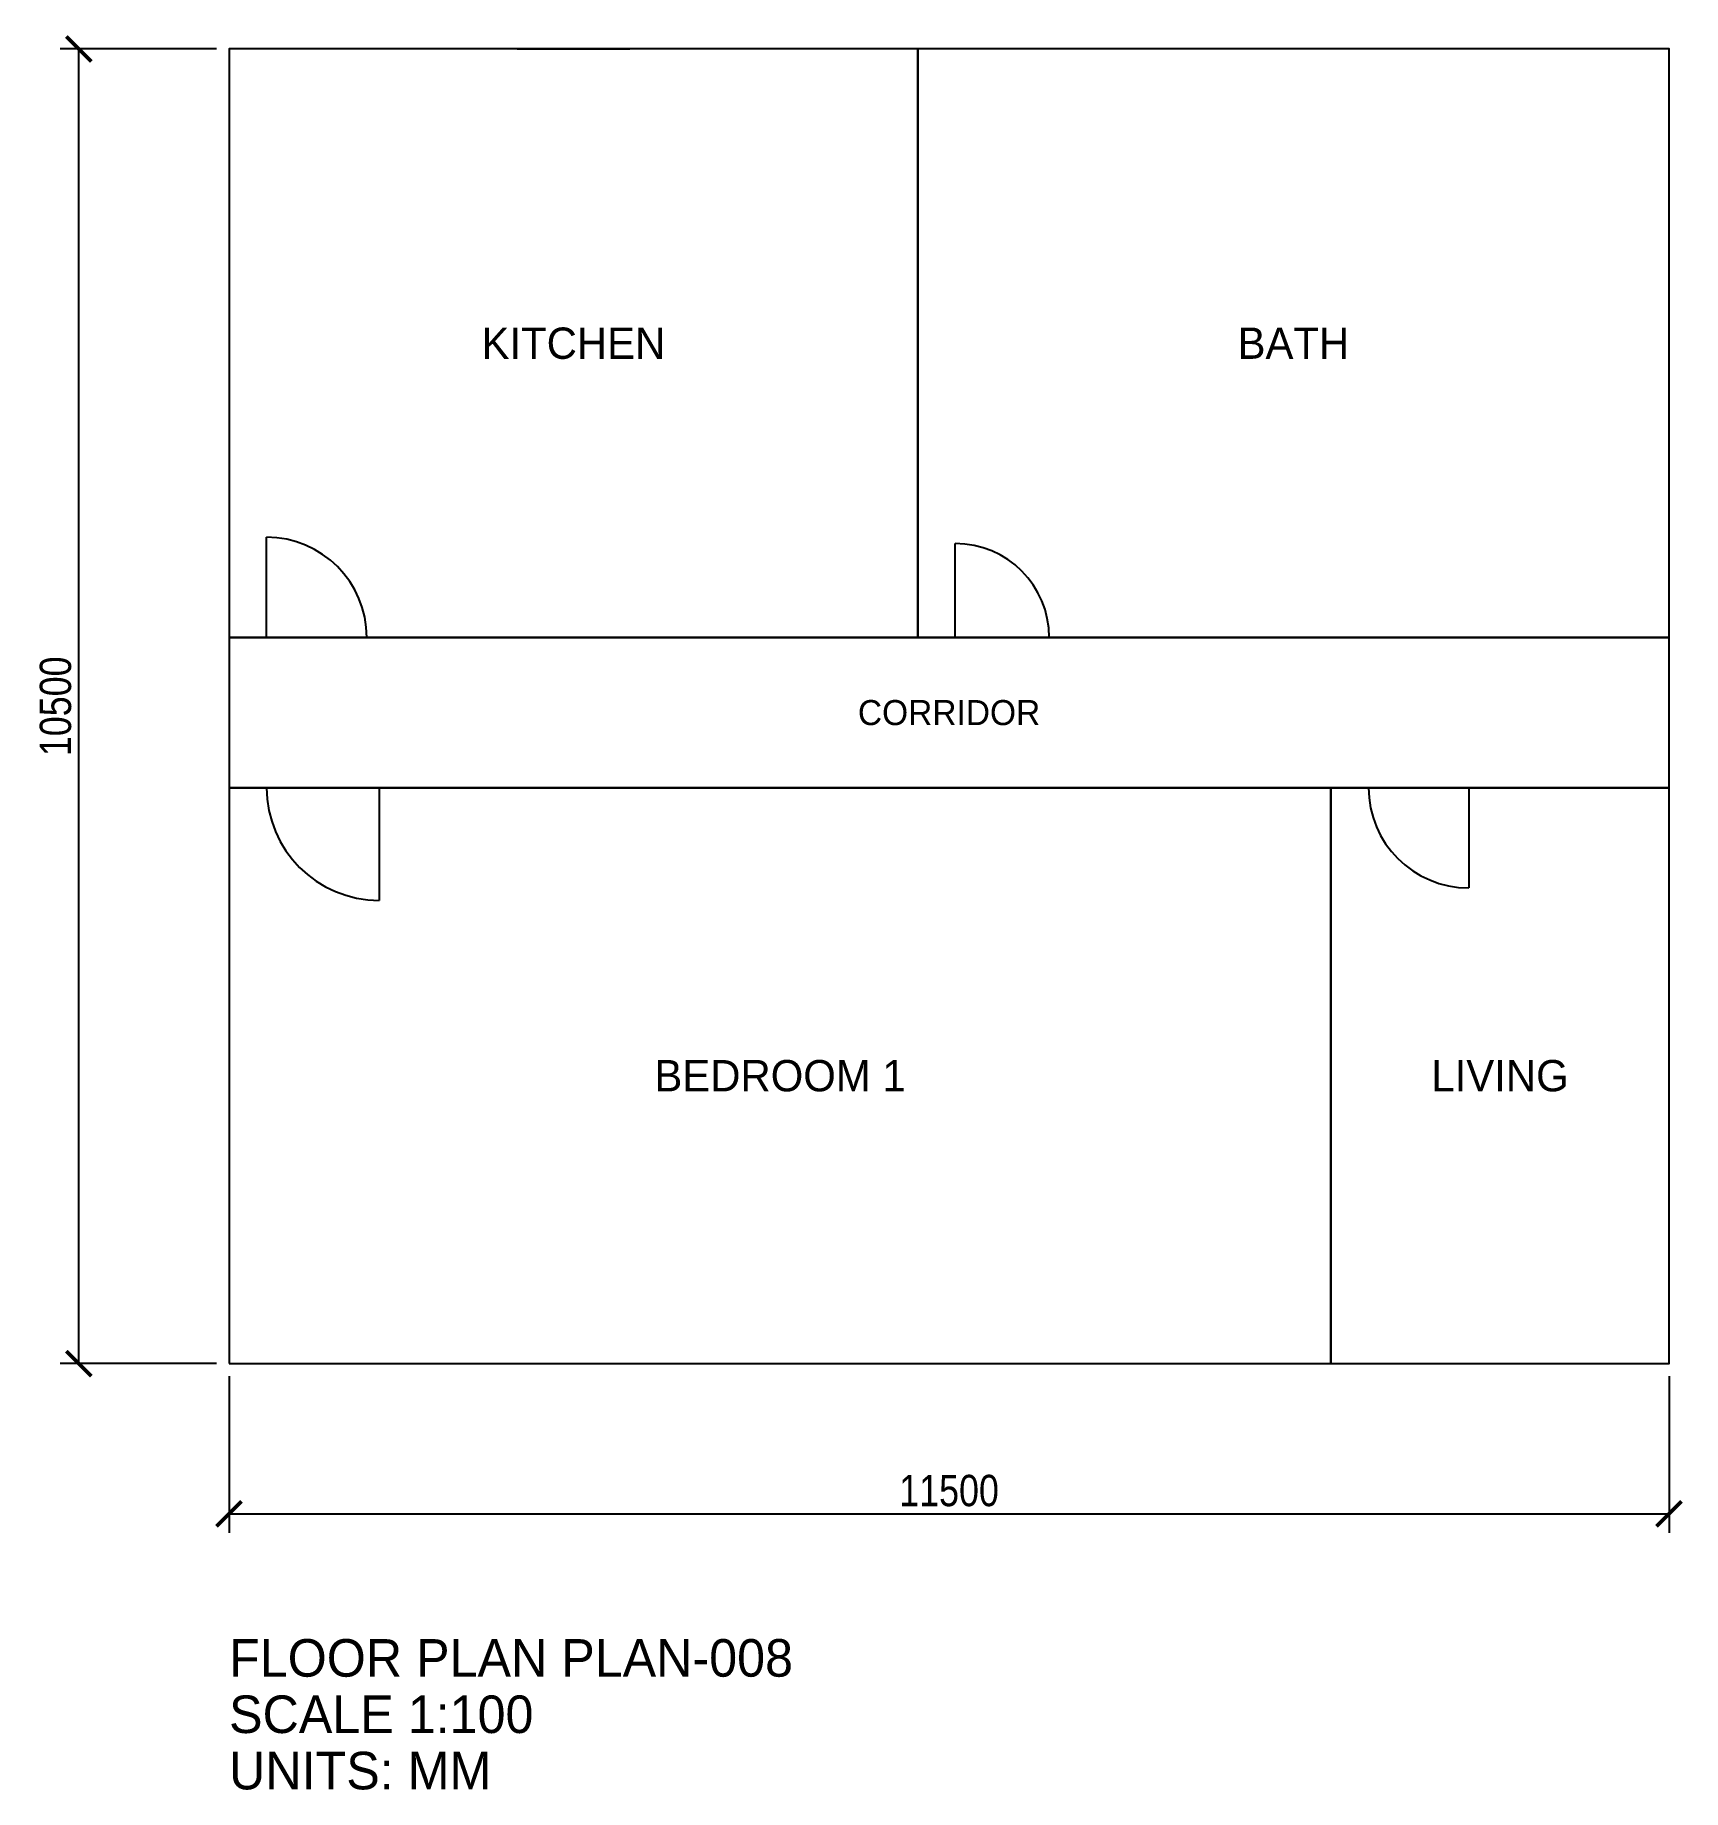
# Model space of a CAD drawing. Header units: millimetres. Extents: x -1549 to 11611, y -3404 to 10611.
import ezdxf
from ezdxf.enums import TextEntityAlignment as Align

# ---------------------------------------------------------------- set-up
doc = ezdxf.new("R2010")
doc.units = ezdxf.units.MM
for name, color, linetype in [('ANNOTATION', 6, 'Continuous'), ('CORRIDOR', 4, 'Continuous'), ('DIMENSIONS', 8, 'Continuous'), ('DOORS', 1, 'Continuous'), ('ROOM_NAMES', 170, 'Continuous'), ('ROOMS', 3, 'Continuous'), ('WALLS', 7, 'Continuous'), ('WINDOWS', 5, 'Continuous')]:
    doc.layers.add(name, color=color, linetype=linetype)
doc.styles.add('OpenSansCondensed-Light', font='OpenSansCondensed-Light.ttf')
doc.dimstyles.new('EZDXF', dxfattribs={"dimtxt": 0.25, "dimasz": 0.175, "dimexe": 0.375, "dimexo": 0.125, "dimgap": 0.1, "dimtad": 1, "dimlfac": 100, "dimzin": 12, "dimdsep": 46, "dimtxsty": 'OpenSansCondensed-Light', "dimblk": 'ARCHTICK', "dimcen": 2.5, "dimazin": 3, "dimtfac": 0.5, "dimtmove": 2, "dimatfit": 3})

# ---------------------------------------------------------------- blocks, each defined once
blk = doc.blocks.new('DOOR')
blk.add_line((0, 0), (0, 1))
blk.add_arc((0, 0), 1, 0, 90)
blk = doc.blocks.new('_ARCHTICK')
at = {"color": 0, "linetype": 'BYBLOCK', "const_width": 0.15}
blk.add_lwpolyline([(-0.5, -0.5), (0.5, 0.5)], dxfattribs=at)

msp = doc.modelspace()

# ---------------------------------------------------------------- linework, layer by layer
at = {"layer": 'CORRIDOR'}
msp.add_lwpolyline([(0, 4600), (11500, 4600), (11500, 5800), (0, 5800)], close=True, dxfattribs=at)
at = {"layer": 'ROOMS'}
for points in [[(0, 5800), (5500, 5800), (5500, 10500), (0, 10500)], [(5500, 5800), (11500, 5800), (11500, 10500), (5500, 10500)], [(0, 0), (8800, 0), (8800, 4600), (0, 4600)], [(8800, 0), (11500, 0), (11500, 4600), (8800, 4600)]]:
    msp.add_lwpolyline(points, close=True, dxfattribs=at)
at = {"layer": 'WALLS'}
for p, q in [((11500, 10500), (0, 10500)), ((0, 10500), (0, 0)), ((5500, 5800), (5500, 10500)), ((11500, 0), (11500, 10500)), ((0, 5800), (11500, 5800)), ((0, 4600), (11500, 4600)), ((8800, 0), (8800, 4600)), ((0, 0), (11500, 0))]:
    msp.add_line(p, q, dxfattribs=at)
at = {"layer": 'WINDOWS'}
for p, q in [((2300, 10500), (3200, 10500)), ((3650, 0), (5150, 0)), ((9550, 0), (10750, 0))]:
    msp.add_line(p, q, dxfattribs=at)

# ---------------------------------------------------------------- block references
at = {"layer": 'DOORS'}
for p, xscale, yscale in [((300, 5800), 800, 800), ((5800, 5800), 750, 750)]:
    msp.add_blockref('DOOR', p, dxfattribs=dict(at, xscale=xscale, yscale=yscale))
at = {"layer": 'DOORS', "rotation": 180}
for p, xscale, yscale in [((1200, 4600), 900, 900), ((9900, 4600), 800, 800)]:
    msp.add_blockref('DOOR', p, dxfattribs=dict(at, xscale=xscale, yscale=yscale))

# ---------------------------------------------------------------- texts
at = {"layer": 'ANNOTATION'}
for s, p in [('FLOOR PLAN PLAN-008', (0, -2500)), ('SCALE 1:100', (0, -2950)), ('UNITS: MM', (0, -3400))]:
    msp.add_text(s, height=300, dxfattribs=at).set_placement(p)
at = {"layer": 'ROOM_NAMES'}
for s, height, p in [('KITCHEN', 250, (2750, 8150)), ('BATH', 250, (8500, 8150)), ('CORRIDOR', 200, (5750, 5200)), ('BEDROOM 1', 250, (4400, 2300)), ('LIVING', 250, (10150, 2300))]:
    msp.add_text(s, height=height, dxfattribs=at).set_placement(p, align=Align.MIDDLE_CENTER)

# ---------------------------------------------------------------- dimensions: what is measured, and where the dimension line sits
at = {"layer": 'DIMENSIONS'}
msp.add_linear_dim(base=(-1200, 0), p1=(0, 0), p2=(0, 10500), angle=90, dimstyle='EZDXF', override={"dimtxt": 250, "dimasz": 200, "dimexe": 150, "dimexo": 100, "dimgap": 60, "dimlfac": 1}, dxfattribs=at).render()
msp.add_linear_dim(base=(0, -1200), p1=(0, 0), p2=(11500, 0), dimstyle='EZDXF', override={"dimtxt": 250, "dimasz": 200, "dimexe": 150, "dimexo": 100, "dimgap": 60, "dimlfac": 1}, dxfattribs=at).render()

doc.saveas('drawing.dxf')
